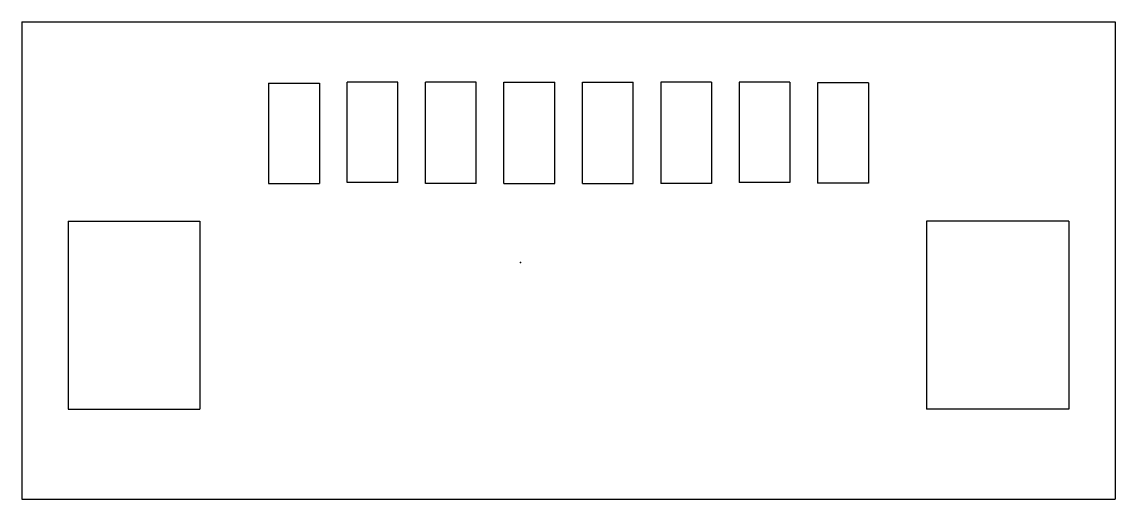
# Model space of a CAD drawing. Header units: millimetres. Extents: x -7.9 to 9.5, y -3.8 to 3.8.
import ezdxf

# ---------------------------------------------------------------- set-up
doc = ezdxf.new("R2010")
doc.units = ezdxf.units.MM
doc.header["$PDSIZE"] = -1

msp = doc.modelspace()

# ---------------------------------------------------------------- linework, layer by layer
at = {"color": 7, "linetype": 'Continuous'}
for p, q in [((-7.947, 3.834), (9.48, 3.834)), ((-7.947, 3.834), (-7.947, -3.775)), ((9.48, 3.834), (9.48, -3.775)), ((-4.013, 2.858), (-3.203, 2.858)), ((-4.013, 2.858), (-4.013, 1.258)), ((-3.203, 2.858), (-3.203, 1.258)), ((-1.953, 2.874), (-2.763, 2.874)), ((-2.763, 1.274), (-2.763, 2.874)), ((-1.953, 1.274), (-1.953, 2.874)), ((-0.703, 2.874), (-1.513, 2.874)), ((-1.513, 1.258), (-1.513, 2.874)), ((-0.703, 1.258), (-0.703, 2.874)), ((-0.263, 1.258), (-0.263, 2.874)), ((-0.263, 2.874), (0.547, 2.874)), ((0.547, 1.258), (0.547, 2.874)), ((0.987, 2.874), (1.797, 2.874)), ((0.987, 1.258), (0.987, 2.874)), ((1.797, 1.258), (1.797, 2.874)), ((2.237, 2.874), (2.237, 1.258)), ((3.047, 2.874), (2.237, 2.874)), ((3.047, 2.874), (3.047, 1.258)), ((3.487, 2.874), (3.487, 1.274)), ((4.297, 2.874), (3.487, 2.874)), ((4.297, 2.874), (4.297, 1.274)), ((4.737, 2.863), (4.737, 1.263)), ((5.547, 2.863), (4.737, 2.863)), ((5.547, 2.863), (5.547, 1.263)), ((-4.013, 1.258), (-3.203, 1.258)), ((-1.953, 1.274), (-2.763, 1.274)), ((-0.703, 1.258), (-1.513, 1.258)), ((-0.263, 1.258), (0.547, 1.258)), ((0.987, 1.258), (1.797, 1.258)), ((3.047, 1.258), (2.237, 1.258)), ((4.297, 1.274), (3.487, 1.274)), ((5.547, 1.263), (4.737, 1.263)), ((-7.208, 0.658), (-5.108, 0.658)), ((-7.208, 0.658), (-7.208, -2.342)), ((-5.108, 0.658), (-5.108, -2.342)), ((6.473, 0.658), (6.473, -2.342)), ((8.742, 0.658), (6.473, 0.658)), ((8.742, 0.658), (8.742, -2.342)), ((-7.208, -2.342), (-5.108, -2.342)), ((8.742, -2.342), (6.473, -2.342)), ((-7.947, -3.775), (9.48, -3.775))]:
    msp.add_line(p, q, dxfattribs=at)
msp.add_point((0, 0), dxfattribs=at)

doc.saveas('drawing.dxf')
